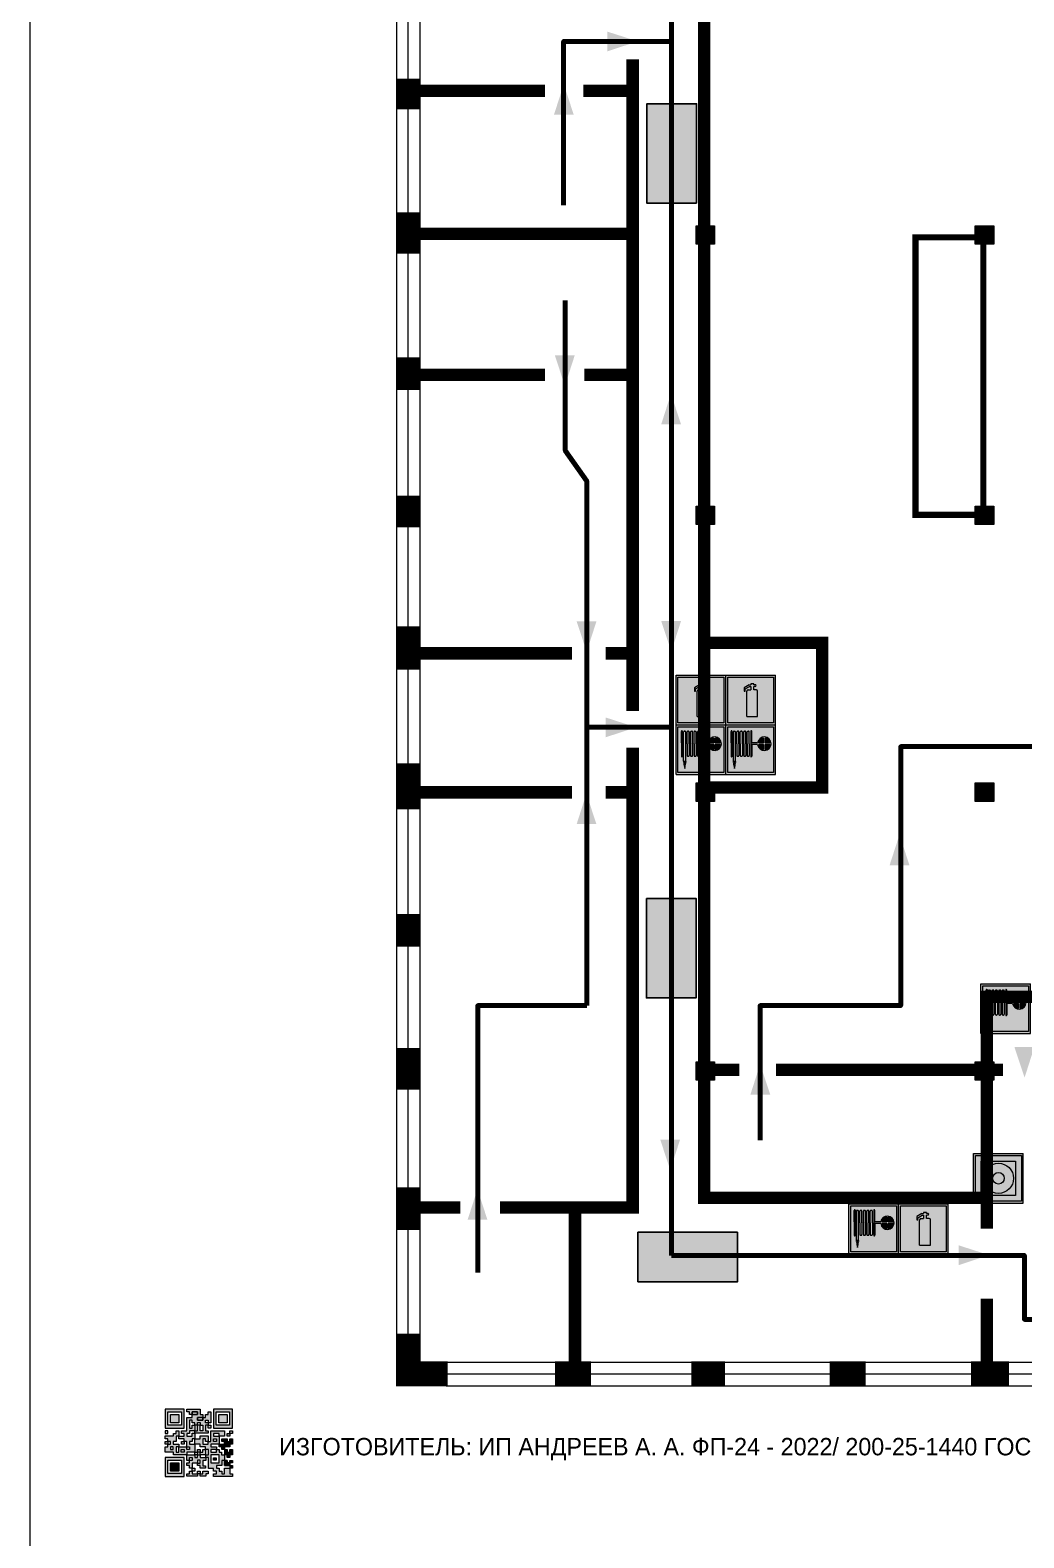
# Model space of a CAD drawing. Header units: millimetres. Extents: x 13810 to 67229, y 12374 to 21950.
# Drawn here: x 24824.8 to 24984.7, y 14549.9 to 14792.6 of the extents above; entities that cross this region are included whole.
import ezdxf

# ---------------------------------------------------------------- set-up
doc = ezdxf.new("R2010")
doc.units = ezdxf.units.MM
doc.layers.add('План_Штампы', color=7, linetype='Continuous')
doc.styles.add('обычный', font='arial.ttf')

# ---------------------------------------------------------------- blocks, each defined once
blk = doc.blocks.new('QR')
at = {"lineweight": 0}
h = blk.add_hatch(color=256, dxfattribs=at)
h.dxf.hatch_style = 1
h.paths.add_polyline_path([(9241.16, 2687.38), (9242.01, 2687.38), (9242.01, 2687.83), (9241.59, 2687.83), (9241.59, 2688.68), (9239.45, 2688.68), (9239.45, 2688.25), (9239.86, 2688.25), (9239.86, 2687.83), (9240.29, 2687.83), (9240.29, 2688.25), (9241.16, 2688.25), (9241.16, 2687.83), (9240.29, 2687.83), (9240.29, 2687.38), (9239.45, 2687.38), (9239.45, 2685.22), (9238.57, 2685.22), (9238.57, 2684.8), (9239.02, 2684.8), (9239.02, 2684.37), (9238.13, 2684.37), (9238.13, 2683.92), (9239.02, 2683.92), (9239.02, 2683.5), (9239.44, 2683.5), (9239.44, 2682.64), (9239.87, 2682.64), (9239.87, 2682.18), (9239.44, 2682.18), (9239.44, 2682.64), (9238.13, 2682.64), (9238.13, 2681.76), (9237.71, 2681.76), (9237.71, 2682.64), (9238.13, 2682.64), (9238.13, 2683.07), (9237.27, 2683.07), (9237.27, 2683.51), (9237.71, 2683.51), (9237.71, 2684.37), (9238.13, 2684.37), (9238.13, 2685.22), (9237.71, 2685.22), (9237.71, 2684.8), (9237.28, 2684.8), (9237.28, 2684.38), (9235.98, 2684.38), (9235.98, 2683.92), (9236.4, 2683.92), (9236.4, 2683.49), (9236.84, 2683.49), (9236.84, 2683.07), (9236.4, 2683.07), (9236.4, 2682.64), (9235.98, 2682.64), (9235.98, 2681.76), (9237.29, 2681.76), (9237.29, 2681.33), (9239.43, 2681.33), (9239.43, 2681.76), (9240.74, 2681.76), (9240.74, 2683.05), (9239.87, 2683.05), (9239.87, 2683.5), (9240.29, 2683.5), (9240.29, 2683.91), (9240.74, 2683.91), (9240.74, 2684.81), (9240.29, 2684.81), (9240.29, 2684.79), (9240.29, 2684.37), (9239.45, 2684.37), (9239.45, 2684.8), (9239.87, 2684.8), (9239.87, 2685.21), (9240.74, 2685.21), (9240.74, 2686.1), (9240.29, 2686.1), (9240.29, 2685.64), (9239.86, 2685.64), (9239.86, 2686.95), (9240.29, 2686.95), (9240.29, 2686.52), (9240.74, 2686.52), (9240.74, 2686.1), (9241.16, 2686.1), (9241.16, 2686.53), (9241.59, 2686.53), (9241.59, 2686.1), (9242.02, 2686.1), (9242.02, 2685.21), (9241.59, 2685.21), (9241.59, 2686.1), (9241.16, 2686.1), (9241.16, 2685.21), (9240.74, 2685.21), (9240.74, 2684.81), (9242.89, 2684.81), (9242.89, 2685.22), (9242.47, 2685.22), (9242.47, 2686.11), (9242.89, 2686.11), (9242.89, 2686.52), (9242.46, 2686.52), (9242.46, 2686.95), (9242.89, 2686.95), (9242.89, 2686.52), (9243.32, 2686.52), (9243.32, 2688.26), (9242.9, 2688.26), (9242.9, 2687.83), (9242.47, 2687.83), (9242.47, 2687.38), (9242.01, 2687.38), (9242.01, 2686.94), (9241.16, 2686.94)])
h.paths.add_polyline_path([(9239.02, 2682.18), (9239.02, 2681.76), (9238.54, 2681.76), (9238.54, 2682.18)], flags=16)
h.paths.add_polyline_path([(9237.27, 2682.65), (9237.27, 2682.19), (9236.83, 2682.19), (9236.83, 2682.65)], flags=16)
h = blk.add_hatch(color=256, dxfattribs=at)
h.dxf.hatch_style = 1
h.paths.add_polyline_path([(9238.15, 2687.83), (9236.83, 2687.83), (9236.83, 2686.52), (9238.15, 2686.52)], flags=0)
h.paths.add_polyline_path([(9239.01, 2685.65), (9239.01, 2688.68), (9235.98, 2688.68), (9235.98, 2685.65)])
h.paths.add_polyline_path([(9236.41, 2686.1), (9236.41, 2688.26), (9238.56, 2688.26), (9238.56, 2686.1)], flags=16)
h.paths.add_polyline_path([(9236.83, 2686.52), (9236.83, 2687.83), (9238.15, 2687.83), (9238.15, 2686.52)], flags=0)
h = blk.add_hatch(color=256, dxfattribs=at)
h.dxf.hatch_style = 1
h.paths.add_polyline_path([(9238.15, 2686.52), (9238.15, 2687.83), (9236.83, 2687.83), (9236.83, 2686.52)])
h.paths.add_polyline_path([(9245.91, 2686.52), (9245.91, 2687.83), (9244.59, 2687.83), (9244.59, 2686.52)], flags=0)
h.paths.add_polyline_path([(9246.77, 2685.65), (9246.77, 2688.68), (9243.74, 2688.68), (9243.74, 2685.65)])
h.paths.add_polyline_path([(9244.17, 2686.1), (9244.17, 2688.26), (9246.32, 2688.26), (9246.32, 2686.1)], flags=16)
h.paths.add_polyline_path([(9244.59, 2686.52), (9244.59, 2687.83), (9245.91, 2687.83), (9245.91, 2686.52)], flags=0)
h = blk.add_hatch(color=256, dxfattribs=at)
h.dxf.hatch_style = 1
h.paths.add_polyline_path([(9240.75, 2681.76), (9240.75, 2681.35), (9241.17, 2681.35), (9241.17, 2681.76)])
h.paths.add_polyline_path([(9241.6, 2682.18), (9241.17, 2682.18), (9241.17, 2681.76), (9241.6, 2681.76)])
h.paths.add_polyline_path([(9242.47, 2681.34), (9242.47, 2682.19), (9242.02, 2682.19), (9242.02, 2681.76), (9241.6, 2681.76), (9241.6, 2681.34)])
h.paths.add_polyline_path([(9239.87, 2678.3), (9239.44, 2678.3), (9239.44, 2677.89), (9241.17, 2677.89), (9241.17, 2678.3), (9240.28, 2678.3), (9240.28, 2678.73), (9239.87, 2678.73)])
h.paths.add_polyline_path([(9240.75, 2678.73), (9240.75, 2679.19), (9240.28, 2679.19), (9240.28, 2678.73)])
h.paths.add_polyline_path([(9241.6, 2678.73), (9241.17, 2678.73), (9241.17, 2678.3), (9241.6, 2678.3)])
h.paths.add_polyline_path([(9242.02, 2678.3), (9241.6, 2678.3), (9241.6, 2677.89), (9242.48, 2677.89), (9242.48, 2678.31), (9242.9, 2678.31), (9242.9, 2678.73), (9242.02, 2678.73)])
h.paths.add_polyline_path([(9246.36, 2684.37), (9246.36, 2684.79), (9245.93, 2684.79), (9245.93, 2684.37)])
h.paths.add_polyline_path([(9246.78, 2685.2), (9246.36, 2685.2), (9246.36, 2684.79), (9246.78, 2684.79)])
h.paths.add_polyline_path([(9245.91, 2687.83), (9244.59, 2687.83), (9244.59, 2686.52), (9245.91, 2686.52)])
h = blk.add_hatch(color=256, dxfattribs=at)
h.dxf.hatch_style = 1
h.paths.add_polyline_path([(9243.32, 2686.11), (9242.89, 2686.11), (9242.89, 2685.64), (9243.32, 2685.64)])
h.paths.add_polyline_path([(9239.02, 2683.07), (9239.02, 2683.5), (9238.56, 2683.5), (9238.56, 2683.07)])
h.paths.add_polyline_path([(9236.4, 2684.8), (9236.4, 2685.22), (9235.98, 2685.22), (9235.98, 2684.8)])
h.paths.add_polyline_path([(9236.4, 2683.07), (9236.4, 2683.49), (9235.98, 2683.49), (9235.98, 2683.07)])
h = blk.add_hatch(color=256, dxfattribs=at)
h.dxf.hatch_style = 1
h.paths.add_polyline_path([(9243.32, 2682.64), (9243.32, 2683.07), (9244.62, 2683.07), (9244.62, 2684.37), (9243.74, 2684.37), (9243.74, 2684.8), (9244.62, 2684.8), (9244.62, 2684.37), (9245.48, 2684.37), (9245.48, 2685.22), (9243.32, 2685.22), (9243.32, 2683.5), (9242.89, 2683.5), (9242.89, 2683.06), (9242.01, 2683.06), (9242.01, 2683.91), (9242.47, 2683.91), (9242.47, 2683.5), (9242.89, 2683.5), (9242.89, 2684.38), (9241.59, 2684.38), (9241.59, 2683.91), (9240.74, 2683.91), (9240.74, 2683.05), (9241.59, 2683.05), (9241.59, 2682.64), (9242.47, 2682.64), (9242.47, 2682.19), (9242.91, 2682.19), (9242.91, 2681.34), (9242.48, 2681.34), (9242.48, 2680.91), (9242.91, 2680.91), (9242.91, 2679.17), (9243.75, 2679.17), (9243.75, 2678.73), (9244.2, 2678.73), (9244.2, 2678.3), (9243.75, 2678.3), (9243.75, 2677.88), (9246.78, 2677.88), (9246.78, 2678.3), (9246.35, 2678.3), (9246.35, 2679.19), (9245.48, 2679.19), (9245.48, 2678.31), (9245.05, 2678.31), (9245.05, 2678.73), (9244.62, 2678.73), (9244.62, 2679.19), (9244.2, 2679.19), (9244.2, 2679.61), (9245.05, 2679.61), (9245.05, 2680.46), (9245.48, 2680.46), (9245.48, 2681.34), (9245.04, 2681.34), (9245.04, 2681.76), (9244.63, 2681.76), (9244.63, 2682.19), (9244.21, 2682.19), (9244.21, 2681.76), (9243.32, 2681.76), (9243.32, 2682.19), (9244.21, 2682.19), (9244.21, 2682.64)])
h.paths.add_polyline_path([(9243.75, 2683.49), (9243.75, 2683.92), (9244.21, 2683.92), (9244.21, 2683.49)], flags=16)
h.paths.add_polyline_path([(9243.32, 2681.34), (9244.63, 2681.34), (9244.63, 2680.04), (9243.32, 2680.04)], flags=16)
h.paths.add_polyline_path([(9243.76, 2680.89), (9244.18, 2680.89), (9244.18, 2680.48), (9243.76, 2680.48)], flags=0)
h = blk.add_hatch(color=256, dxfattribs=at)
h.dxf.hatch_style = 1
h.paths.add_polyline_path([(9246.36, 2683.07), (9246.78, 2683.07), (9246.78, 2683.92), (9246.36, 2683.92), (9246.36, 2683.49), (9245.92, 2683.49), (9245.92, 2683.92), (9245.06, 2683.92), (9245.06, 2683.49), (9245.48, 2683.49), (9245.48, 2683.07), (9244.62, 2683.07), (9244.62, 2682.65), (9245.05, 2682.65), (9245.05, 2682.18), (9245.48, 2682.18), (9245.48, 2682.65), (9246.36, 2682.65)])
h.paths.add_polyline_path([(9246.78, 2682.18), (9246.36, 2682.18), (9246.36, 2681.75), (9245.92, 2681.75), (9245.92, 2682.18), (9245.48, 2682.18), (9245.48, 2681.34), (9245.48, 2681.34), (9245.94, 2681.34), (9245.94, 2680.91), (9246.36, 2680.91), (9246.36, 2681.34), (9246.78, 2681.34)])
h = blk.add_hatch(color=256, dxfattribs=at)
h.dxf.hatch_style = 1
h.paths.add_polyline_path([(9242.02, 2680.46), (9242.48, 2680.46), (9242.48, 2680.91), (9241.58, 2680.91), (9241.58, 2681.35), (9241.17, 2681.35), (9241.17, 2680.91), (9240.75, 2680.91), (9240.75, 2681.33), (9239.43, 2681.33), (9239.43, 2680.46), (9239.86, 2680.46), (9239.86, 2680.92), (9240.3, 2680.92), (9240.3, 2680.46), (9239.86, 2680.46), (9239.86, 2680.04), (9239.44, 2680.04), (9239.44, 2679.62), (9239.86, 2679.62), (9239.86, 2679.19), (9240.29, 2679.19), (9240.29, 2680.03), (9241.18, 2680.03), (9241.18, 2680.47), (9241.6, 2680.47), (9241.6, 2680.03), (9241.18, 2680.03), (9241.18, 2679.61), (9241.6, 2679.61), (9241.6, 2679.19), (9242.47, 2679.19), (9242.47, 2679.6), (9242.02, 2679.6)])
h = blk.add_hatch(color=256, dxfattribs=at)
h.dxf.hatch_style = 1
h.paths.add_polyline_path([(9235.98, 2680.9), (9235.98, 2677.86), (9239.02, 2677.86), (9239.02, 2680.9)])
h.paths.add_polyline_path([(9238.57, 2680.48), (9238.57, 2678.32), (9236.41, 2678.32), (9236.41, 2680.48)], flags=16)
h.paths.add_polyline_path([(9238.15, 2680.05), (9238.15, 2678.74), (9236.83, 2678.74), (9236.83, 2680.05)], flags=0)
h = blk.add_hatch(color=256, dxfattribs=at)
h.dxf.hatch_style = 1
h.paths.add_polyline_path([(9238.15, 2680.05), (9236.83, 2680.05), (9236.83, 2678.74), (9238.15, 2678.74)])
h = blk.add_hatch(color=256, dxfattribs=at)
h.dxf.hatch_style = 1
h.paths.add_polyline_path([(9244.18, 2680.48), (9244.18, 2680.89), (9243.76, 2680.89), (9243.76, 2680.48)])
h = blk.add_hatch(color=256, dxfattribs=at)
h.dxf.hatch_style = 1
h.paths.add_polyline_path([(9245.93, 2680.04), (9245.93, 2680.46), (9245.48, 2680.46), (9245.48, 2679.62), (9246.35, 2679.62), (9246.35, 2680.04)])
h.paths.add_polyline_path([(9246.78, 2680.04), (9246.78, 2680.46), (9246.35, 2680.46), (9246.35, 2680.04)])
h.paths.add_polyline_path([(9246.78, 2679.18), (9246.78, 2679.62), (9246.35, 2679.62), (9246.35, 2679.18)])
for points in [[(9237.71, 2685.22), (9238.13, 2685.22), (9238.13, 2684.37), (9237.71, 2684.37), (9237.71, 2683.51), (9237.27, 2683.51), (9237.27, 2683.07), (9238.13, 2683.07), (9238.13, 2682.64), (9237.71, 2682.64), (9237.71, 2681.76), (9238.13, 2681.76), (9238.13, 2682.64), (9239.44, 2682.64), (9239.44, 2683.5), (9239.02, 2683.5), (9239.02, 2683.07), (9238.56, 2683.07), (9238.56, 2683.5), (9239.02, 2683.5), (9239.02, 2683.92), (9238.13, 2683.92), (9238.13, 2684.37), (9239.02, 2684.37), (9239.02, 2684.8), (9238.57, 2684.8), (9238.57, 2685.22), (9239.45, 2685.22), (9239.45, 2687.38), (9240.29, 2687.38), (9240.29, 2687.83), (9239.86, 2687.83), (9239.86, 2688.25), (9239.45, 2688.25), (9239.45, 2688.68), (9241.59, 2688.68), (9241.59, 2687.83), (9242.01, 2687.83), (9242.01, 2687.38), (9242.47, 2687.38), (9242.47, 2687.83), (9242.9, 2687.83), (9242.9, 2688.26), (9243.32, 2688.26), (9243.32, 2686.52), (9242.89, 2686.52), (9242.89, 2686.11), (9243.32, 2686.11), (9243.32, 2685.64), (9242.89, 2685.64), (9242.89, 2686.11), (9242.47, 2686.11), (9242.47, 2685.22), (9242.89, 2685.22), (9242.89, 2684.81), (9240.74, 2684.81), (9240.74, 2683.91), (9241.59, 2683.91), (9241.59, 2684.38), (9242.89, 2684.38), (9242.89, 2683.5), (9242.47, 2683.5), (9242.47, 2683.91), (9242.01, 2683.91), (9242.01, 2683.06), (9242.89, 2683.06), (9242.89, 2683.5), (9243.32, 2683.5), (9243.32, 2685.22), (9245.48, 2685.22), (9245.48, 2684.37), (9244.62, 2684.37), (9244.62, 2683.07), (9245.48, 2683.07), (9245.48, 2683.49), (9245.06, 2683.49), (9245.06, 2683.92), (9245.92, 2683.92), (9245.92, 2683.49), (9246.36, 2683.49), (9246.36, 2683.92), (9246.78, 2683.92), (9246.78, 2683.07), (9246.36, 2683.07), (9246.36, 2682.65), (9245.48, 2682.65), (9245.48, 2682.18), (9245.92, 2682.18), (9245.92, 2681.75), (9246.36, 2681.75), (9246.36, 2682.18), (9246.78, 2682.18), (9246.78, 2681.34), (9246.36, 2681.34), (9246.36, 2680.91), (9245.94, 2680.91), (9245.94, 2681.34), (9245.48, 2681.34), (9245.48, 2680.46), (9245.93, 2680.46), (9245.93, 2680.04), (9246.35, 2680.04), (9246.35, 2680.46), (9246.78, 2680.46), (9246.78, 2680.04), (9246.78, 2680.04), (9246.35, 2680.04), (9246.35, 2679.62), (9246.78, 2679.62), (9246.78, 2679.18), (9246.35, 2679.18), (9246.35, 2678.3), (9246.78, 2678.3), (9246.78, 2677.88), (9243.75, 2677.88), (9243.75, 2678.3), (9244.2, 2678.3), (9244.2, 2678.73), (9243.75, 2678.73), (9243.75, 2679.17), (9242.91, 2679.17), (9242.91, 2680.91), (9242.48, 2680.91), (9242.48, 2680.46), (9242.02, 2680.46), (9242.02, 2679.6), (9242.47, 2679.6), (9242.47, 2679.19), (9241.6, 2679.19), (9241.6, 2679.61), (9241.18, 2679.61), (9241.18, 2680.03), (9240.29, 2680.03), (9240.29, 2679.19), (9240.75, 2679.19), (9240.75, 2678.73), (9240.28, 2678.73), (9240.28, 2678.3), (9241.17, 2678.3), (9241.17, 2678.73), (9241.6, 2678.73), (9241.6, 2678.3), (9242.02, 2678.3), (9242.02, 2678.73), (9242.9, 2678.73), (9242.9, 2678.31), (9242.48, 2678.31), (9242.48, 2677.89), (9241.6, 2677.89), (9241.6, 2678.3), (9241.17, 2678.3), (9241.17, 2677.89), (9239.44, 2677.89), (9239.44, 2678.3), (9239.87, 2678.3), (9239.87, 2678.73), (9240.28, 2678.73), (9240.28, 2679.19), (9240.29, 2679.19), (9239.86, 2679.19), (9239.86, 2679.62), (9239.44, 2679.62), (9239.44, 2680.04), (9239.86, 2680.04), (9239.86, 2680.46), (9239.43, 2680.46), (9239.43, 2681.33), (9237.29, 2681.33), (9237.29, 2681.76), (9235.98, 2681.76), (9235.98, 2682.64), (9236.4, 2682.64), (9236.4, 2683.07), (9235.98, 2683.07), (9235.98, 2683.49), (9236.4, 2683.49), (9236.4, 2683.92), (9235.98, 2683.92), (9235.98, 2684.38), (9237.28, 2684.38), (9237.28, 2684.8), (9237.71, 2684.8), (9237.71, 2685.22), (9237.92, 2685.22)], [(9240.74, 2686.1), (9240.74, 2686.52), (9240.29, 2686.52), (9240.29, 2686.95), (9239.86, 2686.95), (9239.86, 2685.64), (9240.29, 2685.64), (9240.29, 2686.1), (9240.74, 2686.1), (9240.74, 2686.52)], [(9240.74, 2685.21), (9239.87, 2685.21), (9239.87, 2684.8), (9239.45, 2684.8), (9239.45, 2684.37), (9240.29, 2684.37), (9240.29, 2684.79), (9240.29, 2684.81), (9240.74, 2684.81), (9240.74, 2685.21), (9239.87, 2685.21)], [(9240.74, 2683.91), (9240.29, 2683.91), (9240.29, 2683.5), (9239.87, 2683.5), (9239.87, 2683.05), (9240.74, 2683.05), (9240.74, 2683.91)], [(9244.62, 2684.37), (9244.62, 2684.8), (9243.74, 2684.8), (9243.74, 2684.37), (9244.62, 2684.37)], [(9240.74, 2683.05), (9240.74, 2681.76), (9239.43, 2681.76), (9239.43, 2681.33), (9240.75, 2681.33), (9240.75, 2681.35), (9240.75, 2680.91), (9241.17, 2680.91), (9241.17, 2681.35), (9241.58, 2681.35), (9241.58, 2680.91), (9242.48, 2680.91), (9242.48, 2681.34), (9242.91, 2681.34), (9242.91, 2682.19), (9242.47, 2682.19), (9242.47, 2682.64), (9241.59, 2682.64), (9241.59, 2683.05), (9240.74, 2683.05)], [(9241.6, 2681.76), (9242.02, 2681.76), (9242.02, 2682.19), (9242.47, 2682.19), (9242.47, 2681.34), (9241.6, 2681.34), (9241.6, 2681.76)], [(9244.62, 2683.07), (9243.32, 2683.07), (9243.32, 2682.64), (9244.21, 2682.64), (9244.21, 2682.19), (9243.32, 2682.19), (9243.32, 2681.76), (9244.21, 2681.76), (9244.21, 2682.19), (9244.63, 2682.19), (9244.63, 2681.76), (9245.04, 2681.76), (9245.04, 2681.34), (9245.48, 2681.34)], [(9245.48, 2682.18), (9245.05, 2682.18), (9245.05, 2682.65), (9244.62, 2682.65), (9244.62, 2683.07)], [(9245.48, 2682.18), (9245.48, 2681.34)], [(9239.86, 2680.46), (9239.86, 2680.92), (9240.3, 2680.92), (9240.3, 2680.46), (9239.86, 2680.46)], [(9245.48, 2680.46), (9245.05, 2680.46), (9245.05, 2679.61), (9244.2, 2679.61), (9244.2, 2679.19), (9244.62, 2679.19), (9244.62, 2678.73), (9245.05, 2678.73), (9245.05, 2678.31), (9245.48, 2678.31), (9245.48, 2679.19), (9246.35, 2679.19), (9246.35, 2679.07)], [(9246.35, 2679.62), (9245.48, 2679.62), (9245.48, 2680.46)], [(9245.48, 2680.46), (9245.48, 2679.62), (9246.35, 2679.62), (9246.35, 2680.04), (9245.93, 2680.04), (9245.93, 2680.46), (9245.48, 2680.46), (9245.48, 2679.62)], [(9246.35, 2679.62), (9246.35, 2679.18)]]:
    blk.add_lwpolyline(points, dxfattribs=at)
for points in [[(9235.98, 2685.65), (9239.01, 2685.65), (9239.01, 2688.68), (9235.98, 2688.68)], [(9243.74, 2685.65), (9246.77, 2685.65), (9246.77, 2688.68), (9243.74, 2688.68)], [(9236.41, 2688.26), (9238.56, 2688.26), (9238.56, 2686.1), (9236.41, 2686.1)], [(9236.83, 2687.83), (9238.15, 2687.83), (9238.15, 2686.52), (9236.83, 2686.52)], [(9240.29, 2687.83), (9241.16, 2687.83), (9241.16, 2688.25), (9240.29, 2688.25)], [(9240.29, 2688.25), (9241.16, 2688.25), (9241.16, 2687.83), (9240.29, 2687.83)], [(9242.01, 2687.38), (9241.16, 2687.38), (9241.16, 2686.94), (9242.01, 2686.94)], [(9241.16, 2687.38), (9242.01, 2687.38), (9242.01, 2686.94), (9241.16, 2686.94)], [(9241.16, 2686.53), (9241.59, 2686.53), (9241.59, 2686.1), (9241.16, 2686.1)], [(9242.89, 2686.52), (9242.46, 2686.52), (9242.46, 2686.95), (9242.89, 2686.95)], [(9244.17, 2688.26), (9246.32, 2688.26), (9246.32, 2686.1), (9244.17, 2686.1)], [(9244.59, 2687.83), (9245.91, 2687.83), (9245.91, 2686.52), (9244.59, 2686.52)], [(9235.98, 2684.8), (9236.4, 2684.8), (9236.4, 2685.22), (9235.98, 2685.22)], [(9241.16, 2686.1), (9240.74, 2686.1), (9240.74, 2685.21), (9241.16, 2685.21)], [(9241.59, 2686.1), (9242.02, 2686.1), (9242.02, 2685.21), (9241.59, 2685.21)], [(9243.75, 2683.92), (9244.21, 2683.92), (9244.21, 2683.49), (9243.75, 2683.49)], [(9245.93, 2684.79), (9246.36, 2684.79), (9246.36, 2684.37), (9245.93, 2684.37)], [(9246.36, 2685.2), (9246.78, 2685.2), (9246.78, 2684.79), (9246.36, 2684.79)], [(9236.4, 2683.07), (9236.84, 2683.07), (9236.84, 2683.49), (9236.4, 2683.49)], [(9236.83, 2682.19), (9237.27, 2682.19), (9237.27, 2682.65), (9236.83, 2682.65)], [(9238.54, 2682.18), (9239.02, 2682.18), (9239.02, 2681.76), (9238.54, 2681.76)], [(9239.44, 2682.64), (9239.87, 2682.64), (9239.87, 2682.18), (9239.44, 2682.18)], [(9240.75, 2681.76), (9241.17, 2681.76), (9241.17, 2681.35), (9240.75, 2681.35)], [(9241.17, 2682.18), (9241.6, 2682.18), (9241.6, 2681.76), (9241.17, 2681.76)], [(9235.98, 2677.86), (9239.02, 2677.86), (9239.02, 2680.9), (9235.98, 2680.9)], [(9236.41, 2680.48), (9238.57, 2680.48), (9238.57, 2678.32), (9236.41, 2678.32)], [(9236.83, 2680.05), (9238.15, 2680.05), (9238.15, 2678.74), (9236.83, 2678.74)], [(9241.18, 2680.03), (9241.6, 2680.03), (9241.6, 2680.47), (9241.18, 2680.47)], [(9243.32, 2680.04), (9244.63, 2680.04), (9244.63, 2681.34), (9243.32, 2681.34)], [(9243.76, 2680.89), (9244.18, 2680.89), (9244.18, 2680.48), (9243.76, 2680.48)]]:
    blk.add_lwpolyline(points, close=True, dxfattribs=at)
blk = doc.blocks.new('A$C32E8229D')
at = {"true_color": 0xffffff}
blk.add_hatch(color=7, dxfattribs=at).paths.add_polyline_path([(0, 0), (0, -8), (16, -8), (16, 0)])
h = blk.add_hatch(color=126)
h.paths.add_polyline_path([(0.2, -0.2), (15.8, -0.2), (15.8, -7.8), (0.2, -7.8)])
h.paths.add_polyline_path([(13.49, -2.05), (12.08, -2.05), (11.37, -2.63, 0.162397), (11.29, -2.84), (11.29, -3.63), (10.35, -3.63), (10.35, -4.05), (11.68, -4.05), (11.68, -3.48), (12.26, -4.28), (11.29, -5.1), (11.29, -6.78), (11.85, -6.78), (11.85, -5.44), (12.8, -4.64), (12.8, -5.94), (14.46, -5.94), (14.46, -5.39), (13.45, -5.39), (13.45, -3.97), (12.46, -2.59), (13.15, -2.59), (13.69, -3.34), (14.18, -3)], flags=16)
h.paths.add_polyline_path([(10.74, -1.82, 1), (11.8, -1.82, 1)], flags=16)
h.paths.add_polyline_path([(9.39, -3.59), (5.99, -3.59), (6.56, -3.03), (5.91, -3.03), (5.1, -3.83), (5.91, -4.64), (6.56, -4.64), (5.99, -4.09), (9.39, -4.09)], flags=16)
h.paths.add_polyline_path([(4.29, -1.08), (1.72, -1.08), (1.72, -6.6), (4.29, -6.6)], flags=16)
at = {"color": 126}
blk.add_lwpolyline([(16, -8), (0, -8), (0, 0), (16, 0)], close=True, dxfattribs=at)
blk = doc.blocks.new('A$C37112FD5')
at = {"true_color": 0xf5f5ff}
h = blk.add_hatch(color=7, dxfattribs=at)
h.dxf.hatch_style = 1
h.paths.add_polyline_path([(12.8, -7.4), (0, -7.4), (0, -20.2), (12.8, -20.2)])
h.paths.add_polyline_path([(12.29, -7.91), (12.29, -19.69), (0.51, -19.69), (0.51, -7.91)], flags=16)
h.paths.add_polyline_path([(4.98, -9.04, -0.42597), (5.17, -9.22), (5.17, -12.25), (5.17, -15.29, -0.432244), (4.98, -15.47), (4.83, -15.47, -0.42597), (4.64, -15.29), (4.64, -12.25), (4.64, -9.22, -0.432244), (4.83, -9.04)], flags=0)
h.paths.add_polyline_path([(4.28, -9.22), (4.28, -12.25), (4.28, -15.29, -0.432244), (4.09, -15.47), (3.94, -15.47, -0.42597), (3.75, -15.29), (3.75, -12.25), (3.75, -9.22, -0.432244), (3.94, -9.04), (4.09, -9.04, -0.42597)], flags=0)
h.paths.add_polyline_path([(5.72, -9.04), (5.87, -9.04, -0.42597), (6.06, -9.22), (6.06, -12.25), (6.06, -15.29, -0.432244), (5.87, -15.47), (5.72, -15.47, -0.42597), (5.53, -15.29), (5.53, -12.25), (5.53, -9.22, -0.432244)], flags=0)
h.paths.add_polyline_path([(6.42, -8.9), (6.5, -8.9, -0.42597), (6.69, -9.08), (6.69, -12.03), (8.21, -12.03, -15.824349), (8.21, -12.47), (6.69, -12.47), (6.69, -15.42, -0.432244), (6.5, -15.6), (6.42, -15.6)], flags=0)
h.paths.add_polyline_path([(3.39, -9.22), (3.39, -12.25), (3.39, -15.29, -0.432244), (3.2, -15.47), (3.05, -15.47, -0.42597), (2.85, -15.29), (2.85, -12.25), (2.85, -9.22, -0.432244), (3.05, -9.04), (3.2, -9.04, -0.42597)], flags=0)
h.paths.add_polyline_path([(2.5, -9.22), (2.5, -16.71), (1.96, -16.71), (1.96, -9.22, -0.432244), (2.15, -9.04), (2.31, -9.04, -0.42597)], flags=0)
h.paths.add_polyline_path([(1.61, -8.9), (1.61, -15.6), (1.57, -15.6, -0.42597), (1.37, -15.42), (1.37, -12.03), (1.37, -9.09, -0.432244), (1.57, -8.9)], flags=0)
h.paths.add_polyline_path([(9.76, -10.81), (9.76, -12.03), (8.49, -12.03, -0.336371)], flags=0)
h.paths.add_polyline_path([(8.49, -12.47), (9.76, -12.47), (9.76, -13.7, -0.336371)], flags=0)
h.paths.add_polyline_path([(10.11, -10.81, -0.336371), (11.38, -12.03), (10.11, -12.03)], flags=0)
h.paths.add_polyline_path([(10.11, -12.47), (11.38, -12.47, -0.336371), (10.11, -13.7)], flags=0)
h.paths.add_polyline_path([(2.5, -16.84), (2.5, -17.05), (1.97, -17.05), (1.97, -16.84)], flags=0)
h.paths.add_polyline_path([(2.5, -17.24, -0.033778), (2.24, -18.6, -0.033778), (1.97, -17.24)], flags=0)
h = blk.add_hatch(color=242)
h.dxf.hatch_style = 1
h.paths.add_polyline_path([(12.29, -7.91), (0.51, -7.91), (0.51, -19.69), (12.29, -19.69)])
h.paths.add_polyline_path([(6.42, -15.6), (6.42, -8.9), (6.5, -8.9, -0.42597), (6.69, -9.08), (6.69, -12.03), (8.21, -12.03, -15.824349), (8.21, -12.47), (6.69, -12.47), (6.69, -15.42, -0.432244), (6.5, -15.6)], flags=16)
h.paths.add_polyline_path([(5.87, -15.47), (5.72, -15.47, -0.42597), (5.53, -15.29), (5.53, -12.25), (5.53, -9.22, -0.432244), (5.72, -9.04), (5.87, -9.04, -0.42597), (6.06, -9.22), (6.06, -12.25), (6.06, -15.29, -0.432244)], flags=16)
h.paths.add_polyline_path([(4.98, -15.47), (4.83, -15.47, -0.42597), (4.64, -15.29), (4.64, -12.25), (4.64, -9.22, -0.432244), (4.83, -9.04), (4.98, -9.04, -0.42597), (5.17, -9.22), (5.17, -12.25), (5.17, -15.29, -0.432244)], flags=16)
h.paths.add_polyline_path([(4.09, -15.47), (3.94, -15.47, -0.42597), (3.75, -15.29), (3.75, -12.25), (3.75, -9.22, -0.432244), (3.94, -9.04), (4.09, -9.04, -0.42597), (4.28, -9.22), (4.28, -12.25), (4.28, -15.29, -0.432244)], flags=16)
h.paths.add_polyline_path([(3.2, -15.47), (3.05, -15.47, -0.42597), (2.85, -15.29), (2.85, -12.25), (2.85, -9.22, -0.432244), (3.05, -9.04), (3.2, -9.04, -0.42597), (3.39, -9.22), (3.39, -12.25), (3.39, -15.29, -0.432244)], flags=16)
h.paths.add_polyline_path([(2.5, -17.05), (1.97, -17.05), (1.97, -16.84), (2.5, -16.84)], flags=16)
h.paths.add_polyline_path([(2.5, -17.24, -0.033778), (2.24, -18.6, -0.033778), (1.97, -17.24)], flags=16)
h.paths.add_polyline_path([(2.5, -16.71), (1.96, -16.71), (1.96, -9.22, -0.432244), (2.15, -9.04), (2.31, -9.04, -0.42597), (2.5, -9.22)], flags=16)
h.paths.add_polyline_path([(1.61, -15.6), (1.57, -15.6, -0.42597), (1.37, -15.42), (1.37, -12.03), (1.37, -9.09, -0.432244), (1.57, -8.9), (1.61, -8.9)], flags=16)
h.paths.add_polyline_path([(8.49, -12.47), (9.76, -12.47), (9.76, -13.7, -0.336371)], flags=0)
h.paths.add_polyline_path([(10.11, -13.7), (10.11, -12.47), (11.38, -12.47, -0.336371)], flags=0)
h.paths.add_polyline_path([(8.49, -12.03, -0.336371), (9.76, -10.81), (9.76, -12.03)], flags=0)
h.paths.add_polyline_path([(10.11, -12.03), (10.11, -10.81, -0.336371), (11.38, -12.03)], flags=0)
h = blk.add_hatch(color=7, dxfattribs=at)
h.dxf.hatch_style = 1
h.paths.add_polyline_path([(1.61, -8.9), (1.57, -8.9, 0.432244), (1.37, -9.09), (1.37, -12.03), (1.37, -15.42, 0.42597), (1.57, -15.6), (1.61, -15.6)])
h.paths.add_polyline_path([(2.5, -9.22, 0.42597), (2.31, -9.04), (2.15, -9.04, 0.432244), (1.96, -9.22), (1.96, -16.71), (2.5, -16.71)])
h.paths.add_polyline_path([(2.5, -16.84), (1.97, -16.84), (1.97, -17.05), (2.5, -17.05)])
h.paths.add_polyline_path([(2.5, -17.24), (1.97, -17.24, 0.033778), (2.24, -18.6, 0.033778)])
h.paths.add_polyline_path([(3.39, -12.25), (3.39, -9.22, 0.42597), (3.2, -9.04), (3.05, -9.04, 0.432244), (2.85, -9.22), (2.85, -12.25), (2.85, -15.29, 0.42597), (3.05, -15.47), (3.2, -15.47, 0.432244), (3.39, -15.29)])
h.paths.add_polyline_path([(4.28, -12.25), (4.28, -9.22, 0.42597), (4.09, -9.04), (3.94, -9.04, 0.432244), (3.75, -9.22), (3.75, -12.25), (3.75, -15.29, 0.42597), (3.94, -15.47), (4.09, -15.47, 0.432244), (4.28, -15.29)])
h.paths.add_polyline_path([(5.17, -12.25), (5.17, -9.22, 0.42597), (4.98, -9.04), (4.83, -9.04, 0.432244), (4.64, -9.22), (4.64, -12.25), (4.64, -15.29, 0.42597), (4.83, -15.47), (4.98, -15.47, 0.432244), (5.17, -15.29)])
h.paths.add_polyline_path([(6.06, -12.25), (6.06, -9.22, 0.42597), (5.87, -9.04), (5.72, -9.04, 0.432244), (5.53, -9.22), (5.53, -12.25), (5.53, -15.29, 0.42597), (5.72, -15.47), (5.87, -15.47, 0.432244), (6.06, -15.29)])
h.paths.add_polyline_path([(6.69, -12.47), (8.21, -12.47, 15.824349), (8.21, -12.03), (6.69, -12.03), (6.69, -9.08, 0.42597), (6.5, -8.9), (6.42, -8.9), (6.42, -15.6), (6.5, -15.6, 0.432244), (6.69, -15.42)])
h.paths.add_polyline_path([(8.49, -12.47), (9.76, -12.47), (9.76, -13.7, -0.336371)], flags=16)
h.paths.add_polyline_path([(8.49, -12.03, -0.336371), (9.76, -10.81), (9.76, -12.03)], flags=16)
h.paths.add_polyline_path([(10.11, -12.47), (11.38, -12.47, -0.336371), (10.11, -13.7)], flags=16)
h.paths.add_polyline_path([(10.11, -12.03), (10.11, -10.81, -0.336371), (11.38, -12.03)], flags=16)
h = blk.add_hatch(color=242)
h.dxf.hatch_style = 1
h.paths.add_polyline_path([(9.76, -10.81, 0.336371), (8.49, -12.03), (9.76, -12.03)])
h.paths.add_polyline_path([(10.11, -10.81), (10.11, -12.03), (11.38, -12.03, 0.336371)])
h.paths.add_polyline_path([(11.38, -12.47), (10.11, -12.47), (10.11, -13.7, 0.336371)])
h.paths.add_polyline_path([(9.76, -12.47), (8.49, -12.47, 0.336371), (9.76, -13.7)])
at = {"color": 242, "lineweight": 5}
for p, q in [((0, -20.2), (0, -7.4)), ((0, -7.4), (12.8, -7.4)), ((12.8, -20.2), (12.8, -7.4)), ((1.37, -12.03), (1.37, -9.08)), ((1.57, -8.9), (1.61, -8.9)), ((1.61, -8.9), (1.61, -15.6)), ((1.96, -16.71), (1.96, -9.22)), ((2.15, -9.04), (2.31, -9.04)), ((2.5, -16.71), (2.5, -9.22)), ((2.85, -12.25), (2.85, -9.22)), ((3.05, -9.04), (3.2, -9.04)), ((3.39, -12.25), (3.39, -9.22)), ((3.75, -12.25), (3.75, -9.22)), ((3.94, -9.04), (4.09, -9.04)), ((4.28, -12.25), (4.28, -9.22)), ((4.64, -12.25), (4.64, -9.22)), ((4.83, -9.04), (4.98, -9.04)), ((5.17, -12.25), (5.17, -9.22)), ((5.53, -12.25), (5.53, -9.22)), ((5.72, -9.04), (5.87, -9.04)), ((6.06, -12.25), (6.06, -9.22)), ((6.42, -8.9), (6.42, -15.6)), ((6.5, -8.9), (6.42, -8.9)), ((6.69, -12.03), (6.69, -9.08)), ((9.76, -10.81), (9.76, -12.03)), ((10.11, -10.81), (10.11, -12.03)), ((1.37, -12.03), (1.37, -15.42)), ((2.85, -12.25), (2.85, -15.29)), ((3.05, -15.47), (3.2, -15.47)), ((3.39, -12.25), (3.39, -15.29)), ((3.75, -12.25), (3.75, -15.29)), ((3.94, -15.47), (4.09, -15.47)), ((4.28, -12.25), (4.28, -15.29)), ((4.64, -12.25), (4.64, -15.29)), ((4.83, -15.47), (4.98, -15.47)), ((5.17, -12.25), (5.17, -15.29)), ((5.53, -12.25), (5.53, -15.29)), ((5.72, -15.47), (5.87, -15.47)), ((6.06, -12.25), (6.06, -15.29)), ((8.21, -12.03), (6.69, -12.03)), ((8.21, -12.47), (6.69, -12.47)), ((6.69, -12.47), (6.69, -15.42)), ((9.76, -12.03), (8.49, -12.03)), ((9.76, -12.47), (8.49, -12.47)), ((9.76, -12.47), (9.76, -13.7)), ((11.38, -12.03), (10.11, -12.03)), ((11.38, -12.47), (10.11, -12.47)), ((10.11, -12.47), (10.11, -13.7)), ((1.57, -15.6), (1.61, -15.6)), ((1.96, -16.71), (2.5, -16.71)), ((1.97, -16.84), (2.5, -16.84)), ((1.97, -17.05), (1.97, -16.84)), ((2.5, -17.05), (1.97, -17.05)), ((1.97, -17.24), (2.5, -17.24)), ((2.5, -16.84), (2.5, -17.05)), ((6.42, -15.6), (6.5, -15.6)), ((0, -20.2), (12.8, -20.2))]:
    blk.add_line(p, q, dxfattribs=at)
blk.add_lwpolyline([(0.51, -7.91), (12.29, -7.91), (12.29, -19.69), (0.51, -19.69)], close=True, dxfattribs=at)
for centre, radius, start, end in [((1.56, -9.09), 0.182, 87.1027, 180.6071), ((2.15, -9.22), 0.182, 87.1027, 180.6071), ((2.32, -9.22), 0.182, 359.3929, 92.8973), ((3.04, -9.22), 0.182, 87.1027, 180.6071), ((3.21, -9.22), 0.182, 359.3929, 92.8973), ((3.93, -9.22), 0.182, 87.1027, 180.6071), ((4.1, -9.22), 0.182, 359.3929, 92.8973), ((4.82, -9.22), 0.182, 87.1027, 180.6071), ((4.99, -9.22), 0.182, 359.3929, 92.8973), ((5.71, -9.22), 0.182, 87.1027, 180.6071), ((5.88, -9.22), 0.182, 359.3929, 92.8973), ((6.51, -9.09), 0.182, 359.3929, 92.8973), ((9.93, -12.25), 1.74, 187.2319, 172.7681), ((9.93, -12.25), 1.46, 96.9927, 171.3585), ((9.93, -12.25), 1.46, 8.6415, 83.0073), ((1.56, -15.42), 0.182, 179.3929, 272.8973), ((3.04, -15.29), 0.182, 179.3929, 272.8973), ((3.21, -15.29), 0.182, 267.1027, 0.6071), ((3.93, -15.29), 0.182, 179.3929, 272.8973), ((4.1, -15.29), 0.182, 267.1027, 0.6071), ((4.82, -15.29), 0.182, 179.3929, 272.8973), ((4.99, -15.29), 0.182, 267.1027, 0.6071), ((5.71, -15.29), 0.182, 179.3929, 272.8973), ((5.88, -15.29), 0.182, 267.1027, 0.6071), ((6.51, -15.42), 0.182, 267.1027, 0.6071), ((9.93, -12.25), 1.46, 188.6415, 263.0073), ((9.93, -12.25), 1.46, 276.9927, 351.3585), ((12.17, -15.98), 10.27, 187.041, 194.7793), ((-7.7, -15.98), 10.27, 345.2207, 352.959)]:
    blk.add_arc(centre, radius, start, end, dxfattribs=at)
blk = doc.blocks.new('A$C3AD82952')
at = {"true_color": 0xf5f5ff}
h = blk.add_hatch(color=7, dxfattribs=at)
h.dxf.hatch_style = 1
h.paths.add_polyline_path([(8.21, 8.73, 0.414214), (7.89, 9.05), (7.22, 9.05), (7.22, 9.92), (7.59, 9.92, 1), (7.57, 10.36), (7.22, 10.36), (7.22, 10.6), (6.43, 10.6), (6.43, 10.36), (6.01, 10.36), (4.74, 9.59), (4.74, 8.69), (4.98, 8.73), (4.98, 9.26), (6.12, 9.91), (6.43, 9.91), (6.43, 9.05), (5.76, 9.05, 0.414214), (5.44, 8.73), (5.44, 2.2), (8.21, 2.2)], flags=0)
h.paths.add_polyline_path([(12.8, 12.8), (0, 12.8), (0, 0), (12.8, 0)])
h.paths.add_polyline_path([(0.51, 12.29), (12.29, 12.29), (12.29, 0.51), (0.51, 0.51)], flags=16)
h.paths.add_polyline_path([(4.74, 9.59), (6.01, 10.36), (6.43, 10.36), (6.43, 10.6), (7.22, 10.6), (7.22, 10.36), (7.59, 10.36, -0.94586), (7.59, 9.92), (7.22, 9.92), (7.22, 9.05), (7.89, 9.05, -0.414214), (8.21, 8.73), (8.21, 2.2), (5.44, 2.2), (5.44, 8.73, -0.414214), (5.76, 9.05), (6.43, 9.05), (6.43, 9.91), (6.12, 9.91), (4.98, 9.26), (4.98, 8.73), (4.74, 8.69)], flags=0)
h = blk.add_hatch(color=242)
h.dxf.hatch_style = 1
h.paths.add_polyline_path([(12.29, 12.29), (0.51, 12.29), (0.51, 0.51), (12.29, 0.51)])
h.paths.add_polyline_path([(4.74, 8.69), (4.74, 9.59), (6.01, 10.36), (6.43, 10.36), (6.43, 10.6), (7.22, 10.6), (7.22, 10.36), (7.59, 10.36, -0.94586), (7.59, 9.92), (7.22, 9.92), (7.22, 9.05), (7.89, 9.05, -0.414214), (8.21, 8.73), (8.21, 2.2), (5.44, 2.2), (5.44, 8.73, -0.414214), (5.76, 9.05), (6.43, 9.05), (6.43, 9.91), (6.12, 9.91), (4.98, 9.26), (4.98, 8.73)], flags=16)
h = blk.add_hatch(color=7, dxfattribs=at)
h.dxf.hatch_style = 1
h.paths.add_polyline_path([(8.21, 8.73, 0.414214), (7.89, 9.05), (7.22, 9.05), (7.22, 9.92), (7.59, 9.92, 1), (7.57, 10.36), (7.22, 10.36), (7.22, 10.6), (6.43, 10.6), (6.43, 10.36), (6.01, 10.36), (4.74, 9.59), (4.74, 8.69), (4.98, 8.73), (4.98, 9.26), (6.12, 9.91), (6.43, 9.91), (6.43, 9.05), (5.76, 9.05, 0.414214), (5.44, 8.73), (5.44, 2.2), (8.21, 2.2)])
at = {"color": 242, "lineweight": 5}
for p, q in [((0, 0), (0, 12.8)), ((0, 12.8), (12.8, 12.8)), ((12.8, 0), (12.8, 12.8)), ((6.01, 10.36), (4.74, 9.59)), ((4.74, 9.59), (4.74, 8.69)), ((4.74, 8.69), (4.98, 8.73)), ((4.98, 9.26), (6.12, 9.91)), ((4.98, 8.73), (4.98, 9.26)), ((5.44, 2.2), (5.44, 8.73)), ((5.76, 9.05), (6.43, 9.05)), ((6.01, 10.36), (6.43, 10.36)), ((6.12, 9.91), (6.43, 9.91)), ((7.22, 10.6), (6.43, 10.6)), ((6.43, 10.6), (6.43, 10.36)), ((6.43, 9.91), (6.43, 9.05)), ((7.22, 10.36), (7.22, 10.6)), ((7.59, 10.36), (7.22, 10.36)), ((7.22, 9.05), (7.22, 9.92)), ((7.59, 9.92), (7.22, 9.92)), ((7.89, 9.05), (7.22, 9.05)), ((8.21, 2.2), (8.21, 8.73)), ((0, 0), (12.8, 0)), ((5.44, 2.2), (8.21, 2.2))]:
    blk.add_line(p, q, dxfattribs=at)
blk.add_lwpolyline([(0.51, 12.29), (12.29, 12.29), (12.29, 0.51), (0.51, 0.51)], close=True, dxfattribs=at)
for centre, radius, start, end in [((5.76, 8.73), 0.32, 90, 180), ((7.58, 10.14), 0.223, 273.1875, 86.8125), ((7.89, 8.73), 0.32, 0, 90)]:
    blk.add_arc(centre, radius, start, end, dxfattribs=at)
blk = doc.blocks.new('A$C54414219')
at = {"true_color": 0xffffff}
h = blk.add_hatch(color=7, dxfattribs=at)
h.paths.add_polyline_path([(2.39, -9.45), (2.39, -18.3), (11.23, -18.3), (11.23, -9.45)], flags=0)
h.paths.add_polyline_path([(10.71, -13.87, -1), (2.92, -13.87, -1)], flags=0)
h.paths.add_polyline_path([(8.3, -13.87, -1), (5.33, -13.87, -1)], flags=0)
h.paths.add_polyline_path([(0.41, -7.47), (0.41, -20.27), (13.21, -20.27), (13.21, -7.47)])
h.paths.add_polyline_path([(0.92, -19.77), (12.71, -19.77), (12.71, -7.98), (0.92, -7.98)], flags=16)
h.paths.add_polyline_path([(11.23, -9.45), (11.23, -18.3), (2.39, -18.3), (2.39, -9.45)], flags=0)
at = {"lineweight": 5}
h = blk.add_hatch(color=242, dxfattribs=at)
h.paths.add_polyline_path([(12.71, -7.98), (0.92, -7.98), (0.92, -19.77), (12.71, -19.77)])
h.paths.add_polyline_path([(11.23, -18.3), (2.39, -18.3), (2.39, -9.45), (11.23, -9.45)], flags=16)
h.paths.add_polyline_path([(10.71, -13.87, -1), (2.92, -13.87, -1)], flags=0)
h.paths.add_polyline_path([(8.3, -13.87, -1), (5.33, -13.87, -1)], flags=0)
at = {"true_color": 0xffffff}
h = blk.add_hatch(color=7, dxfattribs=at)
h.paths.add_polyline_path([(2.39, -9.45), (2.39, -18.3), (11.23, -18.3), (11.23, -9.45)])
h.paths.add_polyline_path([(10.71, -13.87, -1), (2.92, -13.87, -1)], flags=16)
h.paths.add_polyline_path([(8.3, -13.87, -1), (5.33, -13.87, -1)], flags=0)
at = {"lineweight": 5}
h = blk.add_hatch(color=242, dxfattribs=at)
h.paths.add_polyline_path([(2.92, -13.87, 1), (10.71, -13.87, 1)])
h.paths.add_polyline_path([(8.3, -13.87, -1), (5.33, -13.87, -1)], flags=16)
at = {"color": 242, "lineweight": 5}
for p, q in [((0.41, -20.27), (0.41, -7.47)), ((0.41, -7.47), (13.21, -7.47)), ((0.41, -7.47), (13.21, -7.47)), ((13.21, -20.27), (13.21, -7.47)), ((0.41, -20.27), (13.21, -20.27))]:
    blk.add_line(p, q, dxfattribs=at)
for points in [[(0.92, -7.98), (12.71, -7.98), (12.71, -19.77), (0.92, -19.77)], [(2.39, -9.45), (11.23, -9.45), (11.23, -18.3), (2.39, -18.3)]]:
    blk.add_lwpolyline(points, close=True, dxfattribs=at)
for radius in [3.89, 1.49]:
    blk.add_circle((6.81, -13.87), radius, dxfattribs=at)

msp = doc.modelspace()

# ---------------------------------------------------------------- hatches: boundary and pattern name
at = {"lineweight": 0}
h = msp.add_hatch(color=256, dxfattribs=at)
h.dxf.hatch_style = 1
h.paths.add_polyline_path([(24934.95, 14761.11), (24931.98, 14761.11), (24931.98, 14758.15), (24934.95, 14758.15)])
h = msp.add_hatch(color=256, dxfattribs=at)
h.dxf.hatch_style = 1
h.paths.add_polyline_path([(24979.86, 14761.11), (24976.89, 14761.11), (24976.89, 14758.15), (24979.86, 14758.15)])
h = msp.add_hatch(color=256, dxfattribs=at)
h.dxf.hatch_style = 1
h.paths.add_polyline_path([(24934.95, 14716), (24931.98, 14716), (24931.98, 14713.04), (24934.95, 14713.04)])
h = msp.add_hatch(color=256, dxfattribs=at)
h.dxf.hatch_style = 1
h.paths.add_polyline_path([(24979.86, 14716), (24976.89, 14716), (24976.89, 14713.04), (24979.86, 14713.04)])
h = msp.add_hatch(color=256, dxfattribs=at)
h.dxf.hatch_style = 1
h.paths.add_polyline_path([(24934.95, 14671.44), (24931.98, 14671.44), (24931.98, 14668.47), (24934.95, 14668.47)])
h = msp.add_hatch(color=256, dxfattribs=at)
h.dxf.hatch_style = 1
h.paths.add_polyline_path([(24979.86, 14671.44), (24976.89, 14671.44), (24976.89, 14668.47), (24979.86, 14668.47)])
h = msp.add_hatch(color=256, dxfattribs=at)
h.dxf.hatch_style = 1
h.paths.add_polyline_path([(24934.95, 14626.55), (24931.98, 14626.55), (24931.98, 14623.59), (24934.95, 14623.59)])
h = msp.add_hatch(color=256, dxfattribs=at)
h.dxf.hatch_style = 1
h.paths.add_polyline_path([(24979.86, 14626.55), (24976.89, 14626.55), (24976.89, 14623.59), (24979.86, 14623.59)])

# ---------------------------------------------------------------- linework, layer by layer
at = {"color": 126, "lineweight": 0, "true_color": 0x008754}
msp.add_lwpolyline([(24824.83, 14939.6), (25424.83, 14939.6), (25424.83, 14544.6), (24824.83, 14544.6)], close=True, dxfattribs=at)
at = {"lineweight": 0}
for points in [[(24883.83, 14582.67), (24883.83, 14815.06)], [(24885.67, 14582.78), (24885.67, 14815.17)], [(24887.58, 14582.49), (24887.58, 14814.88)], [(24891.92, 14578.22), (25205.68, 14578.22)], [(24892.02, 14576.34), (25205.78, 14576.34)], [(24891.76, 14574.42), (25205.52, 14574.42)]]:
    msp.add_lwpolyline(points, dxfattribs=at)
at = {"color": 126, "lineweight": 100, "true_color": 0x008754}
for points in [[(24928.01, 14810.7), (24928.01, 14595.39)], [(24928.01, 14790.78), (24910.66, 14790.78), (24910.66, 14764.4)], [(24910.91, 14749.09), (24910.91, 14724.95), (24914.41, 14719.98), (24914.41, 14635.6)], [(24928.01, 14680.39), (24914.41, 14680.39)], [(24942.26, 14613.92), (24942.26, 14635.6), (24964.9, 14635.6), (24964.9, 14677.28), (25013.81, 14677.28), (25013.81, 14630.94)], [(24964.9, 14677.28), (25079.8, 14677.28)], [(24896.85, 14592.64), (24896.85, 14635.6), (24914.41, 14635.6)], [(25006.59, 14602.71), (25019.1, 14602.71), (25019.1, 14585.08), (24984.79, 14585.08), (24984.79, 14595.39), (24928.01, 14595.39)]]:
    msp.add_lwpolyline(points, dxfattribs=at)
at = {"lineweight": 100, "const_width": 2, "elevation": 2}
for points in [[(24933.26, 14808.1), (24933.26, 14680.64)], [(24921.76, 14683), (24921.76, 14787.87)], [(24885.67, 14782.82), (24907.65, 14782.82)], [(24921.76, 14782.82), (24913.83, 14782.82)], [(24921.76, 14759.8), (24885.99, 14759.8)], [(24885.67, 14737.11), (24907.65, 14737.11)], [(24921.76, 14737.11), (24914.01, 14737.11)], [(24885.67, 14692.29), (24912.02, 14692.29)], [(24921.76, 14692.29), (24917.4, 14692.29)], [(24933.26, 14670.72), (24952.27, 14670.72), (24952.27, 14693.98), (24933.26, 14693.98)], [(24933.26, 14682.69), (24933.26, 14604.67), (24978.74, 14604.67), (24978.74, 14625.25)], [(24912.49, 14603.11), (24921.76, 14603.11), (24921.76, 14677.11)], [(24885.67, 14669.92), (24912.02, 14669.92)], [(24921.76, 14669.92), (24917.4, 14669.92)], [(24978.74, 14599.69), (24978.74, 14637.02), (25006.28, 14637.02), (25006.28, 14646.53)], [(24933.26, 14625.25), (24938.92, 14625.25)], [(24975.16, 14625.25), (24944.82, 14625.25)], [(24894.03, 14603.11), (24885.4, 14603.11)], [(24912.49, 14576.34), (24912.49, 14603.11), (24900.42, 14603.11)], [(24978.74, 14604.39), (24978.74, 14599.69)]]:
    msp.add_lwpolyline(points, dxfattribs=at)
at = {"lineweight": 0}
for points, const_width in [([(24885.67, 14779.83), (24885.67, 14784.78)], 4), ([(24885.67, 14756.64), (24885.67, 14763.29)], 4), ([(24885.67, 14734.68), (24885.67, 14739.95)], 4), ([(24885.67, 14712.58), (24885.67, 14717.66)], 4), ([(24885.67, 14689.66), (24885.67, 14696.63)], 4), ([(24885.67, 14667.19), (24885.67, 14674.61)], 4), ([(24885.67, 14645.08), (24885.67, 14650.34)], 4), ([(24885.67, 14622.07), (24885.67, 14628.8)], 4), ([(24978.74, 14619.36), (24978.74, 14625.25), (24975.16, 14625.25)], 2), ([(24978.74, 14625.25), (24981.33, 14625.25)], 2), ([(24885.67, 14599.48), (24885.67, 14606.35)], 4), ([(24978.74, 14588.42), (24978.74, 14576.33)], 2), ([(24892.02, 14576.34), (24885.67, 14576.34), (24885.67, 14582.78)], 4), ([(24915.07, 14576.34), (24909.27, 14576.34)], 4), ([(24936.6, 14576.34), (24931.22, 14576.34)], 4), ([(24959.24, 14576.34), (24953.44, 14576.34)], 4), ([(24982.29, 14576.34), (24976.22, 14576.34)], 4)]:
    msp.add_lwpolyline(points, dxfattribs=dict(at, const_width=const_width))
for points in [[(24931.98, 14761.11), (24934.95, 14761.11), (24934.95, 14758.15), (24931.98, 14758.15)], [(24976.89, 14761.11), (24979.86, 14761.11), (24979.86, 14758.15), (24976.89, 14758.15)], [(24931.98, 14716), (24934.95, 14716), (24934.95, 14713.04), (24931.98, 14713.04)], [(24976.89, 14716), (24979.86, 14716), (24979.86, 14713.04), (24976.89, 14713.04)], [(24931.98, 14671.44), (24934.95, 14671.44), (24934.95, 14668.47), (24931.98, 14668.47)], [(24976.89, 14671.44), (24979.86, 14671.44), (24979.86, 14668.47), (24976.89, 14668.47)], [(24931.98, 14626.55), (24934.95, 14626.55), (24934.95, 14623.59), (24931.98, 14623.59)], [(24976.89, 14626.55), (24979.86, 14626.55), (24979.86, 14623.59), (24976.89, 14623.59)]]:
    msp.add_lwpolyline(points, close=True, dxfattribs=at)
at = {"lineweight": 0, "const_width": 1}
msp.add_lwpolyline([(24978.19, 14759.24), (24967.26, 14759.24), (24967.26, 14714.57), (24978.19, 14714.57)], close=True, dxfattribs=at)
at = {"layer": 'План_Штампы', "color": 126, "true_color": 0x008754}
for points in [[(24917.68, 14789.17), (24917.68, 14792.36), (24922.58, 14790.79)], [(24912.29, 14778.97), (24909.1, 14778.97), (24910.68, 14783.87)], [(24909.25, 14740.24), (24912.44, 14740.24), (24910.86, 14735.34)], [(24929.55, 14729.16), (24926.36, 14729.16), (24927.93, 14734.06)], [(24912.75, 14697.45), (24915.94, 14697.44), (24914.36, 14692.55)], [(24926.36, 14697.5), (24929.55, 14697.49), (24927.97, 14692.6)], [(24917.42, 14678.78), (24917.42, 14681.97), (24922.32, 14680.39)], [(24915.94, 14664.8), (24912.75, 14664.8), (24914.32, 14669.7)], [(24966.3, 14658.19), (24963.11, 14658.2), (24964.69, 14663.1)], [(24983.2, 14628.91), (24986.39, 14628.91), (24984.82, 14624.01)], [(24943.9, 14621.28), (24940.71, 14621.28), (24942.28, 14626.18)], [(24926.2, 14614.04), (24929.39, 14614.03), (24927.81, 14609.14)], [(24898.4, 14601.13), (24895.21, 14601.13), (24896.79, 14606.03)], [(24974.21, 14593.83), (24974.21, 14597.02), (24979.11, 14595.44)]]:
    msp.add_solid(points, dxfattribs=at)

# ---------------------------------------------------------------- block references
for name, p, xscale, yscale, zscale in [('A$C3AD82952', (24928.74, 14680.77), 0.625, 0.625, 0.625), ('A$C3AD82952', (24936.74, 14680.77), 0.625, 0.625, 0.625), ('A$C37112FD5', (24928.74, 14685.4), 0.6249984004534781, 0.6249984004534781, 0.6249984004534781), ('A$C37112FD5', (24936.74, 14685.4), 0.6249984004534781, 0.6249984004534781, 0.6249984004534781), ('A$C37112FD5', (24977.77, 14643.75), 0.6249984004534781, 0.6249984004534781, 0.6249984004534781), ('A$C54414219', (24976.36, 14616.47), 0.625, 0.625, 0.625), ('A$C37112FD5', (24956.54, 14608.3), 0.6249984004534781, 0.6249984004534781, 0.6249984004534781), ('A$C3AD82952', (24964.54, 14595.67), 0.625, 0.625, 0.625)]:
    msp.add_blockref(name, p, dxfattribs=dict(xscale=xscale, yscale=yscale, zscale=zscale))
at = {"color": 22, "lineweight": 100, "true_color": 0xbb1e10}
msp.add_blockref('QR', (15610.59, 11881.95), dxfattribs=at)
at = {"layer": 'План_Штампы', "color": 126, "true_color": 0x008754, "xscale": -1}
for p, rotation in [((24924.06, 14780.74), 90), ((24931.98, 14636.84), 270)]:
    msp.add_blockref('A$C32E8229D', p, dxfattribs=dict(at, rotation=rotation))
msp.add_blockref('A$C32E8229D', (24938.62, 14599.12), dxfattribs=at)

# ---------------------------------------------------------------- texts
at = {"lineweight": 0, "insert": (24938.93, 14564.21), "char_height": 2.8, "width": 191.3484, "attachment_point": 5, "style": 'обычный'}
msp.add_mtext('\\pi-8.4,l8.4,t8.4;{\\fProxima Nova Rg|b0|i0|c204|p2;ИЗГОТОВИТЕЛЬ: ИП АНДРЕЕВ А. А.\\fProxima Nova Rg|b0|i0|c0|p2; \\fProxima Nova Rg|b0|i0|c204|p2;ФП-24 - 2022/ 200-25-1440 ГОСТ 34428-2018-Е\\H1.2266x; }', dxfattribs=at)

doc.saveas('drawing.dxf')
